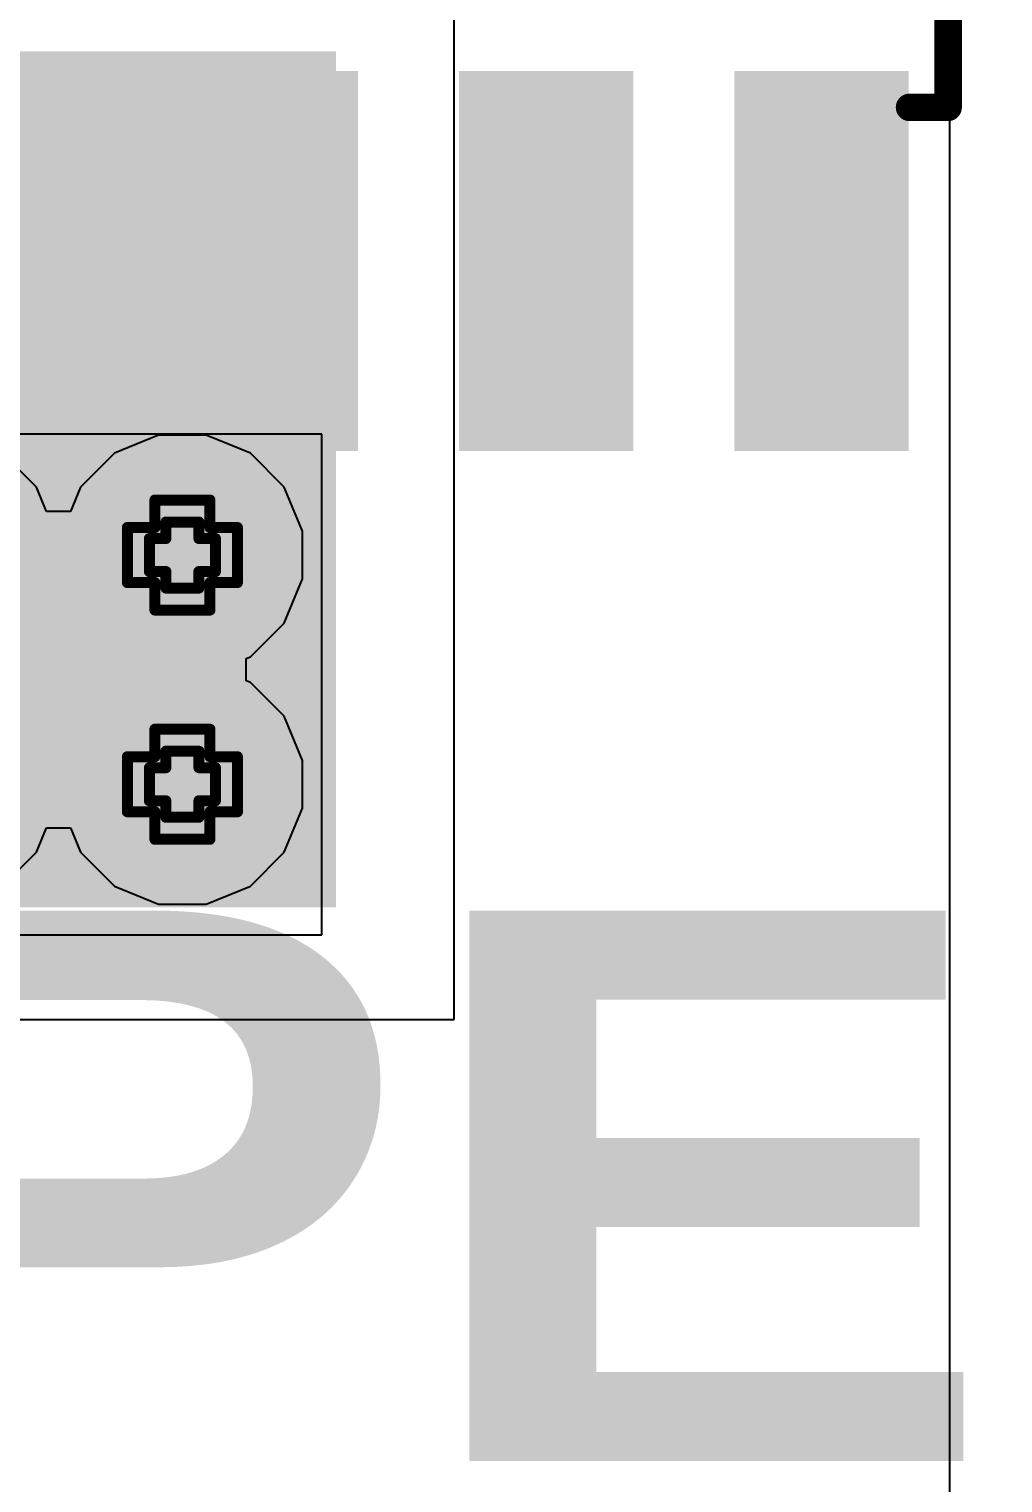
# Model space of a CAD drawing. Header units: inches. Extents: x -4 to 5258, y -4 to 5281.
# Drawn here: x 97.06 to 101.55, y 8.52 to 15.23 of the extents above; entities that cross this region are included whole.
import ezdxf

# ---------------------------------------------------------------- set-up
doc = ezdxf.new("R2010")
doc.units = ezdxf.units.IN
for name, color, linetype in [('Bottom Layer', 5, 'Continuous'), ('Bottom Solder', 6, 'Continuous'), ('Drill Drawing', 1, 'Continuous'), ('Layer 1', 16, 'Continuous'), ('Layer 2', 76, 'Continuous'), ('Top Layer', 1, 'Continuous'), ('Top Overlay', 2, 'Continuous'), ('Top Paste', 8, 'Continuous'), ('Top Solder', 216, 'Continuous'), ('Via Holes', 16, 'Continuous')]:
    doc.layers.add(name, color=color, linetype=linetype)
doc.styles.add('Arial Black_Bold', font='', dxfattribs={"height": 0.2})
doc.styles.get('Arial Black_Bold').set_extended_font_data('Arial Black', bold=True)

# ---------------------------------------------------------------- blocks, each defined once
blk = doc.blocks.new('SOIC_8_20')
at = {"layer": 'Top Layer'}
for points in [[(3.475, 2.205), (3.475, 1.605), (1.925, 1.605), (1.925, 2.205)], [(3.475, 0.935), (3.475, 0.335), (1.925, 0.335), (1.925, 0.935)], [(3.475, -0.335), (3.475, -0.935), (1.925, -0.935), (1.925, -0.335)], [(3.475, -1.605), (3.475, -2.205), (1.925, -2.205), (1.925, -1.605)]]:
    blk.add_hatch(color=1, dxfattribs=at).paths.add_polyline_path(points)
at = {"layer": 'Top Paste'}
for points in [[(3.475, 2.205), (3.475, 1.605), (1.925, 1.605), (1.925, 2.205)], [(3.475, 0.935), (3.475, 0.335), (1.925, 0.335), (1.925, 0.935)], [(3.475, -0.335), (3.475, -0.935), (1.925, -0.935), (1.925, -0.335)], [(3.475, -1.605), (3.475, -2.205), (1.925, -2.205), (1.925, -1.605)]]:
    blk.add_hatch(color=8, dxfattribs=at).paths.add_polyline_path(points)
at = {"layer": 'Top Solder'}
for points in [[(3.5766, 2.3066), (3.5766, 1.5034), (1.8234, 1.5034), (1.8234, 2.3066)], [(3.5766, 1.0366), (3.5766, 0.2334), (1.8234, 0.2334), (1.8234, 1.0366)], [(3.5766, -0.2334), (3.5766, -1.0366), (1.8234, -1.0366), (1.8234, -0.2334)], [(3.5766, -1.5034), (3.5766, -2.3066), (1.8234, -2.3066), (1.8234, -1.5034)]]:
    blk.add_hatch(color=216, dxfattribs=at).paths.add_polyline_path(points)
at = {"layer": 'Top Overlay'}
for points in [[(1.9906, 2.4892, 0.127, 0.127, 0), (-1.9906, 2.4892, 0.127, 0.127, 0)], [(1.9906, 2.3114, 0.127, 0.127, 0), (1.9906, 2.4892, 0.127, 0.127, 0)]]:
    blk.add_lwpolyline(points, format="xyseb", dxfattribs=at)
for points in [[(1.9588, 2.4892, 0.0635, 0.0635, 1), (2.0223, 2.4892, 0.0635, 0.0635, 1)], [(1.9588, 2.4892, 0.0635, 0.0635, 1), (2.0223, 2.4892, 0.0635, 0.0635, 1)], [(1.9588, 2.3114, 0.0635, 0.0635, 1), (2.0223, 2.3114, 0.0635, 0.0635, 1)]]:
    blk.add_lwpolyline(points, format="xyseb", close=True, dxfattribs=at)

msp = doc.modelspace()

# ---------------------------------------------------------------- hatches: boundary and pattern name
at = {"layer": 'Bottom Layer'}
h = msp.add_hatch(color=5, dxfattribs=at)
edge = h.paths.add_edge_path()
edge.add_arc((97.7644, 12.8033), 0.3, 0, 360)
h = msp.add_hatch(color=5, dxfattribs=at)
edge = h.paths.add_edge_path()
edge.add_arc((97.7644, 11.7456), 0.3, 0, 360)
at = {"layer": 'Bottom Solder'}
h = msp.add_hatch(color=6, dxfattribs=at)
edge = h.paths.add_edge_path()
edge.add_arc((97.7644, 12.8033), 0.4016, 0, 360)
h = msp.add_hatch(color=6, dxfattribs=at)
edge = h.paths.add_edge_path()
edge.add_arc((97.7644, 11.7456), 0.4016, 0, 360)
at = {"layer": 'Layer 1'}
h = msp.add_hatch(color=16, dxfattribs=at)
edge = h.paths.add_edge_path()
edge.add_arc((97.7644, 12.8033), 0.3, 0, 360)
h = msp.add_hatch(color=16, dxfattribs=at)
edge = h.paths.add_edge_path()
edge.add_arc((97.7644, 11.7456), 0.3, 0, 360)
at = {"layer": 'Layer 2'}
h = msp.add_hatch(color=76, dxfattribs=at)
edge = h.paths.add_edge_path()
edge.add_arc((97.7644, 12.8033), 0.3, 0, 360)
h = msp.add_hatch(color=76, dxfattribs=at)
edge = h.paths.add_edge_path()
edge.add_arc((97.7644, 11.7456), 0.3, 0, 360)
at = {"layer": 'Top Layer'}
msp.add_hatch(color=1, dxfattribs=at).paths.add_polyline_path([(93.5882, 11.1777), (98.4724, 11.1777), (98.4724, 15.1284), (93.5882, 15.1284)])
h = msp.add_hatch(color=1, dxfattribs=at)
edge = h.paths.add_edge_path()
edge.add_arc((97.7644, 12.8033), 0.3, 0, 360)
h = msp.add_hatch(color=1, dxfattribs=at)
edge = h.paths.add_edge_path()
edge.add_arc((97.7644, 11.7456), 0.3, 0, 360)
at = {"layer": 'Top Solder'}
h = msp.add_hatch(color=216, dxfattribs=at)
edge = h.paths.add_edge_path()
edge.add_arc((97.7644, 12.8033), 0.4016, 0, 360)
h = msp.add_hatch(color=216, dxfattribs=at)
edge = h.paths.add_edge_path()
edge.add_arc((97.7644, 11.7456), 0.4016, 0, 360)
at = {"layer": 'Via Holes'}
h = msp.add_hatch(color=7, dxfattribs=at)
edge = h.paths.add_edge_path()
edge.add_arc((97.7644, 12.8033), 0.15, 0, 360)
h = msp.add_hatch(color=7, dxfattribs=at)
edge = h.paths.add_edge_path()
edge.add_arc((97.7644, 11.7456), 0.15, 0, 360)

# ---------------------------------------------------------------- linework, layer by layer
at = {"layer": 'Drill Drawing'}
for points in [[(97.6374, 12.9303, 0.0508, 0.0508, 0), (97.6374, 13.0573, 0.0508, 0.0508, 0)], [(97.6374, 13.0573, 0.0508, 0.0508, 0), (97.8914, 13.0573, 0.0508, 0.0508, 0)], [(97.8914, 12.9303, 0.0508, 0.0508, 0), (97.8914, 13.0573, 0.0508, 0.0508, 0)], [(97.5104, 12.6763, 0.0508, 0.0508, 0), (97.5104, 12.9303, 0.0508, 0.0508, 0)], [(97.5104, 12.9303, 0.0508, 0.0508, 0), (97.6374, 12.9303, 0.0508, 0.0508, 0)], [(97.6882, 12.8795, 0.0508, 0.0508, 0), (97.6882, 12.9557, 0.0508, 0.0508, 0)], [(97.6882, 12.9557, 0.0508, 0.0508, 0), (97.8406, 12.9557, 0.0508, 0.0508, 0)], [(97.8406, 12.8795, 0.0508, 0.0508, 0), (97.8406, 12.9557, 0.0508, 0.0508, 0)], [(97.8914, 12.9303, 0.0508, 0.0508, 0), (98.0184, 12.9303, 0.0508, 0.0508, 0)], [(98.0184, 12.6763, 0.0508, 0.0508, 0), (98.0184, 12.9303, 0.0508, 0.0508, 0)], [(97.612, 12.7271, 0.0508, 0.0508, 0), (97.612, 12.8795, 0.0508, 0.0508, 0)], [(97.612, 12.8795, 0.0508, 0.0508, 0), (97.6882, 12.8795, 0.0508, 0.0508, 0)], [(97.8406, 12.8795, 0.0508, 0.0508, 0), (97.9168, 12.8795, 0.0508, 0.0508, 0)], [(97.9168, 12.7271, 0.0508, 0.0508, 0), (97.9168, 12.8795, 0.0508, 0.0508, 0)], [(97.612, 12.7271, 0.0508, 0.0508, 0), (97.6882, 12.7271, 0.0508, 0.0508, 0)], [(97.6882, 12.6509, 0.0508, 0.0508, 0), (97.6882, 12.7271, 0.0508, 0.0508, 0)], [(97.8406, 12.7271, 0.0508, 0.0508, 0), (97.9168, 12.7271, 0.0508, 0.0508, 0)], [(97.8406, 12.6509, 0.0508, 0.0508, 0), (97.8406, 12.7271, 0.0508, 0.0508, 0)], [(97.5104, 12.6763, 0.0508, 0.0508, 0), (97.6374, 12.6763, 0.0508, 0.0508, 0)], [(97.6374, 12.5493, 0.0508, 0.0508, 0), (97.6374, 12.6763, 0.0508, 0.0508, 0)], [(97.8914, 12.6763, 0.0508, 0.0508, 0), (98.0184, 12.6763, 0.0508, 0.0508, 0)], [(97.8914, 12.5493, 0.0508, 0.0508, 0), (97.8914, 12.6763, 0.0508, 0.0508, 0)], [(97.6882, 12.6509, 0.0508, 0.0508, 0), (97.8406, 12.6509, 0.0508, 0.0508, 0)], [(97.6374, 12.5493, 0.0508, 0.0508, 0), (97.8914, 12.5493, 0.0508, 0.0508, 0)], [(97.6374, 11.8726, 0.0508, 0.0508, 0), (97.6374, 11.9996, 0.0508, 0.0508, 0)], [(97.6374, 11.9996, 0.0508, 0.0508, 0), (97.8914, 11.9996, 0.0508, 0.0508, 0)], [(97.8914, 11.8726, 0.0508, 0.0508, 0), (97.8914, 11.9996, 0.0508, 0.0508, 0)], [(97.5104, 11.6186, 0.0508, 0.0508, 0), (97.5104, 11.8726, 0.0508, 0.0508, 0)], [(97.5104, 11.8726, 0.0508, 0.0508, 0), (97.6374, 11.8726, 0.0508, 0.0508, 0)], [(97.6882, 11.8218, 0.0508, 0.0508, 0), (97.6882, 11.898, 0.0508, 0.0508, 0)], [(97.6882, 11.898, 0.0508, 0.0508, 0), (97.8406, 11.898, 0.0508, 0.0508, 0)], [(97.8406, 11.8218, 0.0508, 0.0508, 0), (97.8406, 11.898, 0.0508, 0.0508, 0)], [(97.8914, 11.8726, 0.0508, 0.0508, 0), (98.0184, 11.8726, 0.0508, 0.0508, 0)], [(98.0184, 11.6186, 0.0508, 0.0508, 0), (98.0184, 11.8726, 0.0508, 0.0508, 0)], [(97.612, 11.6694, 0.0508, 0.0508, 0), (97.612, 11.8218, 0.0508, 0.0508, 0)], [(97.612, 11.8218, 0.0508, 0.0508, 0), (97.6882, 11.8218, 0.0508, 0.0508, 0)], [(97.8406, 11.8218, 0.0508, 0.0508, 0), (97.9168, 11.8218, 0.0508, 0.0508, 0)], [(97.9168, 11.6694, 0.0508, 0.0508, 0), (97.9168, 11.8218, 0.0508, 0.0508, 0)], [(97.612, 11.6694, 0.0508, 0.0508, 0), (97.6882, 11.6694, 0.0508, 0.0508, 0)], [(97.6882, 11.5932, 0.0508, 0.0508, 0), (97.6882, 11.6694, 0.0508, 0.0508, 0)], [(97.8406, 11.6694, 0.0508, 0.0508, 0), (97.9168, 11.6694, 0.0508, 0.0508, 0)], [(97.8406, 11.5932, 0.0508, 0.0508, 0), (97.8406, 11.6694, 0.0508, 0.0508, 0)], [(97.5104, 11.6186, 0.0508, 0.0508, 0), (97.6374, 11.6186, 0.0508, 0.0508, 0)], [(97.6374, 11.4916, 0.0508, 0.0508, 0), (97.6374, 11.6186, 0.0508, 0.0508, 0)], [(97.6882, 11.5932, 0.0508, 0.0508, 0), (97.8406, 11.5932, 0.0508, 0.0508, 0)], [(97.8914, 11.6186, 0.0508, 0.0508, 0), (98.0184, 11.6186, 0.0508, 0.0508, 0)], [(97.8914, 11.4916, 0.0508, 0.0508, 0), (97.8914, 11.6186, 0.0508, 0.0508, 0)], [(97.6374, 11.4916, 0.0508, 0.0508, 0), (97.8914, 11.4916, 0.0508, 0.0508, 0)]]:
    msp.add_lwpolyline(points, format="xyseb", dxfattribs=at)
for points in [[(97.6247, 13.0573, 0.0254, 0.0254, 1), (97.6501, 13.0573, 0.0254, 0.0254, 1)], [(97.6247, 13.0573, 0.0254, 0.0254, 1), (97.6501, 13.0573, 0.0254, 0.0254, 1)], [(97.8787, 13.0573, 0.0254, 0.0254, 1), (97.9041, 13.0573, 0.0254, 0.0254, 1)], [(97.8787, 13.0573, 0.0254, 0.0254, 1), (97.9041, 13.0573, 0.0254, 0.0254, 1)], [(97.4977, 12.9303, 0.0254, 0.0254, 1), (97.5231, 12.9303, 0.0254, 0.0254, 1)], [(97.4977, 12.9303, 0.0254, 0.0254, 1), (97.5231, 12.9303, 0.0254, 0.0254, 1)], [(97.6247, 12.9303, 0.0254, 0.0254, 1), (97.6501, 12.9303, 0.0254, 0.0254, 1)], [(97.6247, 12.9303, 0.0254, 0.0254, 1), (97.6501, 12.9303, 0.0254, 0.0254, 1)], [(97.6755, 12.9557, 0.0254, 0.0254, 1), (97.7009, 12.9557, 0.0254, 0.0254, 1)], [(97.6755, 12.9557, 0.0254, 0.0254, 1), (97.7009, 12.9557, 0.0254, 0.0254, 1)], [(97.8279, 12.9557, 0.0254, 0.0254, 1), (97.8533, 12.9557, 0.0254, 0.0254, 1)], [(97.8279, 12.9557, 0.0254, 0.0254, 1), (97.8533, 12.9557, 0.0254, 0.0254, 1)], [(97.8787, 12.9303, 0.0254, 0.0254, 1), (97.9041, 12.9303, 0.0254, 0.0254, 1)], [(97.8787, 12.9303, 0.0254, 0.0254, 1), (97.9041, 12.9303, 0.0254, 0.0254, 1)], [(98.0057, 12.9303, 0.0254, 0.0254, 1), (98.0311, 12.9303, 0.0254, 0.0254, 1)], [(98.0057, 12.9303, 0.0254, 0.0254, 1), (98.0311, 12.9303, 0.0254, 0.0254, 1)], [(97.5993, 12.8795, 0.0254, 0.0254, 1), (97.6247, 12.8795, 0.0254, 0.0254, 1)], [(97.5993, 12.8795, 0.0254, 0.0254, 1), (97.6247, 12.8795, 0.0254, 0.0254, 1)], [(97.6755, 12.8795, 0.0254, 0.0254, 1), (97.7009, 12.8795, 0.0254, 0.0254, 1)], [(97.6755, 12.8795, 0.0254, 0.0254, 1), (97.7009, 12.8795, 0.0254, 0.0254, 1)], [(97.8279, 12.8795, 0.0254, 0.0254, 1), (97.8533, 12.8795, 0.0254, 0.0254, 1)], [(97.8279, 12.8795, 0.0254, 0.0254, 1), (97.8533, 12.8795, 0.0254, 0.0254, 1)], [(97.9041, 12.8795, 0.0254, 0.0254, 1), (97.9295, 12.8795, 0.0254, 0.0254, 1)], [(97.9041, 12.8795, 0.0254, 0.0254, 1), (97.9295, 12.8795, 0.0254, 0.0254, 1)], [(97.5993, 12.7271, 0.0254, 0.0254, 1), (97.6247, 12.7271, 0.0254, 0.0254, 1)], [(97.5993, 12.7271, 0.0254, 0.0254, 1), (97.6247, 12.7271, 0.0254, 0.0254, 1)], [(97.6755, 12.7271, 0.0254, 0.0254, 1), (97.7009, 12.7271, 0.0254, 0.0254, 1)], [(97.6755, 12.7271, 0.0254, 0.0254, 1), (97.7009, 12.7271, 0.0254, 0.0254, 1)], [(97.8279, 12.7271, 0.0254, 0.0254, 1), (97.8533, 12.7271, 0.0254, 0.0254, 1)], [(97.8279, 12.7271, 0.0254, 0.0254, 1), (97.8533, 12.7271, 0.0254, 0.0254, 1)], [(97.9041, 12.7271, 0.0254, 0.0254, 1), (97.9295, 12.7271, 0.0254, 0.0254, 1)], [(97.9041, 12.7271, 0.0254, 0.0254, 1), (97.9295, 12.7271, 0.0254, 0.0254, 1)], [(97.4977, 12.6763, 0.0254, 0.0254, 1), (97.5231, 12.6763, 0.0254, 0.0254, 1)], [(97.4977, 12.6763, 0.0254, 0.0254, 1), (97.5231, 12.6763, 0.0254, 0.0254, 1)], [(97.6247, 12.6763, 0.0254, 0.0254, 1), (97.6501, 12.6763, 0.0254, 0.0254, 1)], [(97.6247, 12.6763, 0.0254, 0.0254, 1), (97.6501, 12.6763, 0.0254, 0.0254, 1)], [(97.8787, 12.6763, 0.0254, 0.0254, 1), (97.9041, 12.6763, 0.0254, 0.0254, 1)], [(97.8787, 12.6763, 0.0254, 0.0254, 1), (97.9041, 12.6763, 0.0254, 0.0254, 1)], [(98.0057, 12.6763, 0.0254, 0.0254, 1), (98.0311, 12.6763, 0.0254, 0.0254, 1)], [(98.0057, 12.6763, 0.0254, 0.0254, 1), (98.0311, 12.6763, 0.0254, 0.0254, 1)], [(97.6755, 12.6509, 0.0254, 0.0254, 1), (97.7009, 12.6509, 0.0254, 0.0254, 1)], [(97.6755, 12.6509, 0.0254, 0.0254, 1), (97.7009, 12.6509, 0.0254, 0.0254, 1)], [(97.8279, 12.6509, 0.0254, 0.0254, 1), (97.8533, 12.6509, 0.0254, 0.0254, 1)], [(97.8279, 12.6509, 0.0254, 0.0254, 1), (97.8533, 12.6509, 0.0254, 0.0254, 1)], [(97.6247, 12.5493, 0.0254, 0.0254, 1), (97.6501, 12.5493, 0.0254, 0.0254, 1)], [(97.6247, 12.5493, 0.0254, 0.0254, 1), (97.6501, 12.5493, 0.0254, 0.0254, 1)], [(97.8787, 12.5493, 0.0254, 0.0254, 1), (97.9041, 12.5493, 0.0254, 0.0254, 1)], [(97.8787, 12.5493, 0.0254, 0.0254, 1), (97.9041, 12.5493, 0.0254, 0.0254, 1)], [(97.6247, 11.9996, 0.0254, 0.0254, 1), (97.6501, 11.9996, 0.0254, 0.0254, 1)], [(97.6247, 11.9996, 0.0254, 0.0254, 1), (97.6501, 11.9996, 0.0254, 0.0254, 1)], [(97.8787, 11.9996, 0.0254, 0.0254, 1), (97.9041, 11.9996, 0.0254, 0.0254, 1)], [(97.8787, 11.9996, 0.0254, 0.0254, 1), (97.9041, 11.9996, 0.0254, 0.0254, 1)], [(97.4977, 11.8726, 0.0254, 0.0254, 1), (97.5231, 11.8726, 0.0254, 0.0254, 1)], [(97.4977, 11.8726, 0.0254, 0.0254, 1), (97.5231, 11.8726, 0.0254, 0.0254, 1)], [(97.6247, 11.8726, 0.0254, 0.0254, 1), (97.6501, 11.8726, 0.0254, 0.0254, 1)], [(97.6247, 11.8726, 0.0254, 0.0254, 1), (97.6501, 11.8726, 0.0254, 0.0254, 1)], [(97.6755, 11.898, 0.0254, 0.0254, 1), (97.7009, 11.898, 0.0254, 0.0254, 1)], [(97.6755, 11.898, 0.0254, 0.0254, 1), (97.7009, 11.898, 0.0254, 0.0254, 1)], [(97.8279, 11.898, 0.0254, 0.0254, 1), (97.8533, 11.898, 0.0254, 0.0254, 1)], [(97.8279, 11.898, 0.0254, 0.0254, 1), (97.8533, 11.898, 0.0254, 0.0254, 1)], [(97.8787, 11.8726, 0.0254, 0.0254, 1), (97.9041, 11.8726, 0.0254, 0.0254, 1)], [(97.8787, 11.8726, 0.0254, 0.0254, 1), (97.9041, 11.8726, 0.0254, 0.0254, 1)], [(98.0057, 11.8726, 0.0254, 0.0254, 1), (98.0311, 11.8726, 0.0254, 0.0254, 1)], [(98.0057, 11.8726, 0.0254, 0.0254, 1), (98.0311, 11.8726, 0.0254, 0.0254, 1)], [(97.5993, 11.8218, 0.0254, 0.0254, 1), (97.6247, 11.8218, 0.0254, 0.0254, 1)], [(97.5993, 11.8218, 0.0254, 0.0254, 1), (97.6247, 11.8218, 0.0254, 0.0254, 1)], [(97.6755, 11.8218, 0.0254, 0.0254, 1), (97.7009, 11.8218, 0.0254, 0.0254, 1)], [(97.6755, 11.8218, 0.0254, 0.0254, 1), (97.7009, 11.8218, 0.0254, 0.0254, 1)], [(97.8279, 11.8218, 0.0254, 0.0254, 1), (97.8533, 11.8218, 0.0254, 0.0254, 1)], [(97.8279, 11.8218, 0.0254, 0.0254, 1), (97.8533, 11.8218, 0.0254, 0.0254, 1)], [(97.9041, 11.8218, 0.0254, 0.0254, 1), (97.9295, 11.8218, 0.0254, 0.0254, 1)], [(97.9041, 11.8218, 0.0254, 0.0254, 1), (97.9295, 11.8218, 0.0254, 0.0254, 1)], [(97.5993, 11.6694, 0.0254, 0.0254, 1), (97.6247, 11.6694, 0.0254, 0.0254, 1)], [(97.5993, 11.6694, 0.0254, 0.0254, 1), (97.6247, 11.6694, 0.0254, 0.0254, 1)], [(97.6755, 11.6694, 0.0254, 0.0254, 1), (97.7009, 11.6694, 0.0254, 0.0254, 1)], [(97.6755, 11.6694, 0.0254, 0.0254, 1), (97.7009, 11.6694, 0.0254, 0.0254, 1)], [(97.8279, 11.6694, 0.0254, 0.0254, 1), (97.8533, 11.6694, 0.0254, 0.0254, 1)], [(97.8279, 11.6694, 0.0254, 0.0254, 1), (97.8533, 11.6694, 0.0254, 0.0254, 1)], [(97.9041, 11.6694, 0.0254, 0.0254, 1), (97.9295, 11.6694, 0.0254, 0.0254, 1)], [(97.9041, 11.6694, 0.0254, 0.0254, 1), (97.9295, 11.6694, 0.0254, 0.0254, 1)], [(97.4977, 11.6186, 0.0254, 0.0254, 1), (97.5231, 11.6186, 0.0254, 0.0254, 1)], [(97.4977, 11.6186, 0.0254, 0.0254, 1), (97.5231, 11.6186, 0.0254, 0.0254, 1)], [(97.6247, 11.6186, 0.0254, 0.0254, 1), (97.6501, 11.6186, 0.0254, 0.0254, 1)], [(97.6247, 11.6186, 0.0254, 0.0254, 1), (97.6501, 11.6186, 0.0254, 0.0254, 1)], [(97.6755, 11.5932, 0.0254, 0.0254, 1), (97.7009, 11.5932, 0.0254, 0.0254, 1)], [(97.6755, 11.5932, 0.0254, 0.0254, 1), (97.7009, 11.5932, 0.0254, 0.0254, 1)], [(97.8279, 11.5932, 0.0254, 0.0254, 1), (97.8533, 11.5932, 0.0254, 0.0254, 1)], [(97.8279, 11.5932, 0.0254, 0.0254, 1), (97.8533, 11.5932, 0.0254, 0.0254, 1)], [(97.8787, 11.6186, 0.0254, 0.0254, 1), (97.9041, 11.6186, 0.0254, 0.0254, 1)], [(97.8787, 11.6186, 0.0254, 0.0254, 1), (97.9041, 11.6186, 0.0254, 0.0254, 1)], [(98.0057, 11.6186, 0.0254, 0.0254, 1), (98.0311, 11.6186, 0.0254, 0.0254, 1)], [(98.0057, 11.6186, 0.0254, 0.0254, 1), (98.0311, 11.6186, 0.0254, 0.0254, 1)], [(97.6247, 11.4916, 0.0254, 0.0254, 1), (97.6501, 11.4916, 0.0254, 0.0254, 1)], [(97.6247, 11.4916, 0.0254, 0.0254, 1), (97.6501, 11.4916, 0.0254, 0.0254, 1)], [(97.8787, 11.4916, 0.0254, 0.0254, 1), (97.9041, 11.4916, 0.0254, 0.0254, 1)], [(97.8787, 11.4916, 0.0254, 0.0254, 1), (97.9041, 11.4916, 0.0254, 0.0254, 1)]]:
    msp.add_lwpolyline(points, format="xyseb", close=True, dxfattribs=at)
at = {"layer": 'Layer 1'}
for p, q in [((97.6542, 13.3573), (97.4506, 13.2729)), ((97.8746, 13.3573), (97.6542, 13.3573)), ((98.0782, 13.2729), (97.8746, 13.3573)), ((97.0911, 13.1171), (96.9352, 13.2729)), ((97.4506, 13.2729), (97.2948, 13.1171)), ((98.2341, 13.1171), (98.0782, 13.2729)), ((97.1379, 13.004), (97.0911, 13.1171)), ((97.2948, 13.1171), (97.2479, 13.004)), ((98.3184, 12.9135), (98.2341, 13.1171)), ((97.2479, 13.004), (97.1379, 13.004)), ((98.3184, 12.6931), (98.3184, 12.9135)), ((98.2341, 12.4895), (98.3184, 12.6931)), ((98.0782, 12.3336), (98.2341, 12.4895)), ((98.058, 12.3252), (98.0782, 12.3336)), ((98.058, 12.2236), (98.058, 12.3252)), ((98.0782, 12.2153), (98.058, 12.2236)), ((98.2341, 12.0594), (98.0782, 12.2153)), ((98.3184, 11.8558), (98.2341, 12.0594)), ((98.3184, 11.6354), (98.3184, 11.8558)), ((98.2341, 11.4318), (98.3184, 11.6354)), ((97.0911, 11.4318), (97.1379, 11.5449)), ((97.1379, 11.5449), (97.2479, 11.5449)), ((97.2479, 11.5449), (97.2948, 11.4318)), ((96.9352, 11.2759), (97.0911, 11.4318)), ((97.2948, 11.4318), (97.4506, 11.2759)), ((98.0782, 11.2759), (98.2341, 11.4318)), ((97.4506, 11.2759), (97.6542, 11.1916)), ((97.8746, 11.1916), (98.0782, 11.2759)), ((97.6542, 11.1916), (97.8746, 11.1916))]:
    msp.add_line(p, q, dxfattribs=at)
at = {"layer": 'Layer 2'}
for p, q in [((101.3025, 18.4365), (101.3025, 5.5734)), ((98.408, 13.3616), (96.63, 13.3616)), ((98.408, 11.0507), (98.408, 13.3616)), ((96.355, 11.0507), (98.408, 11.0507))]:
    msp.add_line(p, q, dxfattribs=at)
at = {"layer": 'Top Layer'}
for p, q in [((101.3025, 18.1399), (101.3025, 5.5734)), ((99.0183, 10.6597), (99.0183, 15.6463)), ((96.355, 10.6597), (99.0183, 10.6597))]:
    msp.add_line(p, q, dxfattribs=at)

# ---------------------------------------------------------------- block references
at = {"rotation": 270}
msp.add_blockref('SOIC_8_20', (98.8074, 16.8598), dxfattribs=at)

# ---------------------------------------------------------------- texts
at = {"layer": 'Top Overlay', "style": 'Arial Black_Bold'}
msp.add_text('STEPPER DRIVER - 2', height=2.54, rotation=360, dxfattribs=at).set_placement((85.5014, 8.6227))

doc.saveas('drawing.dxf')
